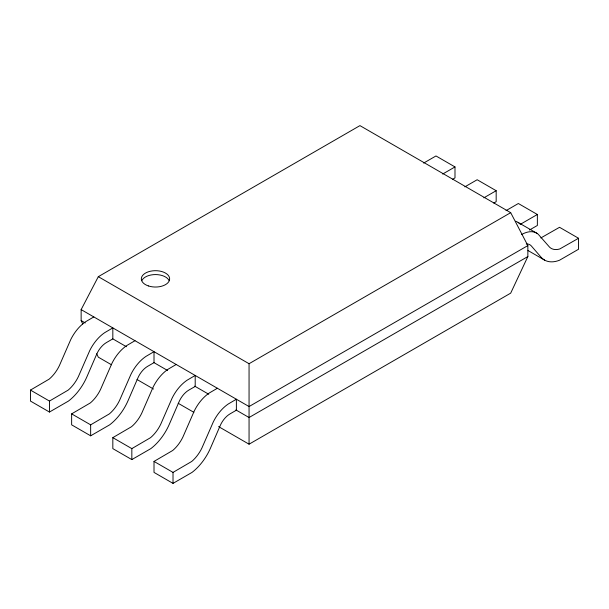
<?xml version="1.0" encoding="UTF-8"?>
<svg xmlns="http://www.w3.org/2000/svg" width="609" height="609" viewBox="0 0 609 609"><rect width="100%" height="100%" fill="white"/><g stroke="black" fill="none" stroke-linecap="round" stroke-linejoin="round"><path stroke-width="0.91" d="M82.74 323.98L81.142 320.578L81.142 309.608L98.308 276.676L359.942 125.621L510.692 212.663L527.858 245.587L527.858 256.556L510.692 293.142L249.058 444.197L218.578 426.604M93.816 316.924L85.732 321.659A30.184 17.425 -60 0 0 70.743 339.586L59.339 365.72A25.395 14.662 -60 0 1 49.162 379.141L30.45 390.087L30.45 401.065L49.458 412.042L68.467 401.065A38.847 22.426 -60 0 0 86.98 376.636L96.641 354.309A16.732 9.66 -60 0 1 106.484 342.532L112.825 338.87L112.825 327.893L104.74 332.636A30.184 17.425 -60 0 0 89.751 350.563L78.348 376.689A25.395 14.662 -60 0 1 68.17 390.118L49.458 401.065L30.45 390.087M423.651 163.075L435.983 155.957L454.992 166.935L454.992 177.904L452.616 179.282M135 340.697L126.916 345.44A30.184 17.425 -60 0 0 111.927 363.367L100.523 389.494A25.395 14.662 -60 0 1 90.353 402.922L71.634 413.869L71.634 424.838L90.65 435.816L109.658 424.838A38.847 22.426 -60 0 0 128.172 400.41L137.824 378.082A16.732 9.66 -60 0 1 147.675 366.306L154.008 362.652L154.008 351.675L145.924 356.417A30.184 17.425 -60 0 0 130.935 374.345L119.531 400.471A25.395 14.662 -60 0 1 109.361 413.899L90.65 424.838L71.634 413.869M442.659 174.052L454.992 166.935M464.834 186.856L477.167 179.739L496.175 190.708L496.175 201.686L493.8 203.056M176.191 364.479L168.107 369.221A30.184 17.425 -60 0 0 153.11 387.149L141.714 413.275A25.395 14.662 -60 0 1 131.536 426.703L112.825 437.643L112.825 448.62L131.833 459.597L150.842 448.62A38.847 22.426 -60 0 0 169.355 424.191L179.016 401.864A16.732 9.66 -60 0 1 188.859 390.087L195.2 386.433L195.2 375.456L187.115 380.199A30.184 17.425 -60 0 0 172.119 398.119L160.723 424.252A25.395 14.662 -60 0 1 150.545 437.673L131.833 448.62L112.825 437.643M483.843 197.834L496.175 190.708M506.026 210.638L518.35 203.513L537.366 214.49L537.366 225.467L529.442 230.035M98.308 276.676L249.058 363.718L510.692 212.663M217.375 388.26L209.29 392.995A30.184 17.425 -60 0 0 194.301 410.923L182.898 437.056A25.395 14.662 -60 0 1 172.72 450.477L154.008 461.424L154.008 472.401L173.017 483.379L192.025 472.401A38.847 22.426 -60 0 0 210.539 447.973L220.199 425.645A16.732 9.66 -60 0 1 230.05 413.869L236.383 410.207L236.383 399.23L228.299 403.973A30.184 17.425 -60 0 0 213.31 421.9L201.906 448.026A25.395 14.662 -60 0 1 191.736 461.455L173.017 472.401L154.008 461.424M520.101 224.455L537.366 214.49M527.858 245.587L249.058 406.553L81.142 309.608M527.858 256.556L249.058 417.523L235.889 409.918M526.237 243.996A16.732 9.66 -60 0 1 531.368 245.99L541.028 257.165A38.847 22.426 -60 0 0 559.542 260.218L578.55 249.241L578.55 238.271L559.838 248.929A25.395 14.662 -60 0 1 549.661 247.254L538.257 234.29A30.184 17.425 -60 0 0 523.268 233.673L521.715 234.495M540.83 237.959L559.542 227.294L578.55 238.271M518.114 222.445L537.123 233.422M527.995 250.52L544.629 260.119M81.142 320.578L85.26 322.953M112.421 338.642L126.413 346.719M153.575 362.401L167.566 370.478M194.728 386.159L208.727 394.236M111.485 364.776L98.308 357.163L96.709 353.76M137.025 379.514L153.498 389.029M178.209 403.295L193.86 412.331M249.058 363.718L249.058 444.197M173.017 472.401L173.017 483.379M131.833 448.62L131.833 459.597M90.65 424.838L90.65 435.816M49.458 401.065L49.458 412.042M141.806 280.627A14.159 8.176 0 0 1 155.485 274.568A14.159 8.176 0 0 1 169.157 280.627M515.526 221.227A30.184 17.425 -60 0 1 519.249 223.32M148.406 285.941A14.159 8.176 0 0 0 169.645 278.861A14.159 8.176 0 0 0 148.406 271.781A14.159 8.176 0 0 0 148.406 285.941"/></g></svg>
